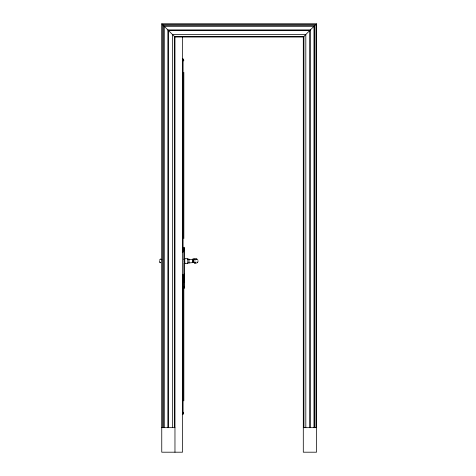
<?xml version="1.0" encoding="UTF-8"?>
<svg xmlns="http://www.w3.org/2000/svg" width="476" height="476" viewBox="0 0 476 476"><rect width="100%" height="100%" fill="white"/><g stroke="black" fill="none" stroke-linecap="round" stroke-linejoin="round"><path stroke-width="0.71" d="M184.147 286.725L184.147 287.653L184.087 263.186M184.087 259.539L184.087 250.061M184.105 248.038L184.051 247.228L184.147 250.18M184.147 248.151L184.147 250.114M188.74 259.176L187.836 258.956L187.818 263.121M184.408 274.682L184.408 282.089L184.408 276.377M184.408 274.236L184.408 275.842M184.39 259.301L184.123 258.914L184.385 263.133L184.67 258.658L187.484 258.7M187.484 263.353L184.67 263.395L184.67 258.658L184.849 259.366M189.026 259.051L189.026 263.002M197.915 261.83L197.986 260.61M184.385 263.133L184.385 261.907L184.123 262.205M195.452 262.609L192.953 262.187L193.226 260.533L192.917 259.89L192.953 262.187L195.463 262.258L194.72 261.877M184.129 249.204L184.051 288.527L184.045 287.623M183.629 60.958L183.837 60.315L183.081 59.28M183.629 277.044L183.837 276.407L183.081 275.366M184.123 261.27L184.385 260.806M192.953 262.187L193.173 261.217M316.51 23.8L316.51 452.2L303.295 452.2L303.295 37.009L316.51 23.8L161.757 23.8L161.757 452.2L182.516 452.2L182.516 37.009M184.67 263.067L184.872 263.389L184.658 259.128M196.338 259.277L196.731 258.938L197.778 259.622M184.123 259.753L184.652 259.372M187.824 259.301L194.44 259.783M183.081 251.59L183.837 250.549L183.629 249.906M183.081 413.888L183.629 413.495L183.629 412.21M187.479 263.044L195.047 262.437M159.704 259.622L160.751 258.938L161.144 259.277M197.118 262.841L197.778 262.431M194.809 260.057L196.57 259.527M159.978 262.413L160.781 262.163M192.756 258.986L194.339 258.51L196.731 258.938M193.226 260.533L192.917 259.89L193.375 259.777M194.339 263.543L196.296 263.222M161.757 23.8L174.966 37.009L303.295 37.009M182.516 58.715L183.081 58.715L183.081 252.155L182.516 252.155M182.516 274.801L183.081 274.801L183.081 414.453L182.516 414.453M161.757 427.668L174.966 427.668M303.295 427.668L316.51 427.668M192.917 259.89L195.136 259.551L194.232 259.408M160.912 259.527L161.894 259.807M196.701 262.163L197.498 262.413M187.502 259.039L187.847 259.194M159.704 262.431L160.364 262.841M184.385 261.907L184.652 262.419M159.49 260.61L159.567 261.83M315.981 427.668L315.981 24.324L162.28 24.324L162.28 427.668M314.666 427.668L314.666 25.645L163.601 25.645L163.601 427.668M313.982 427.668L313.982 26.329L164.28 26.329L164.28 427.668M310.394 427.668L310.394 29.917L167.867 29.917L167.867 427.668M309.662 427.668L309.662 30.648L168.605 30.648L168.605 427.668M305.812 427.668L305.812 34.492L172.449 34.492L172.449 427.668M303.926 427.668L303.926 36.384L174.335 36.384L174.335 427.668M184.414 274.474L184.414 277.359M184.129 274.075L184.129 282.137M183.837 72.304L183.837 238.565M183.837 288.391L183.837 400.869M174.966 37.009L174.966 452.2"/></g></svg>
